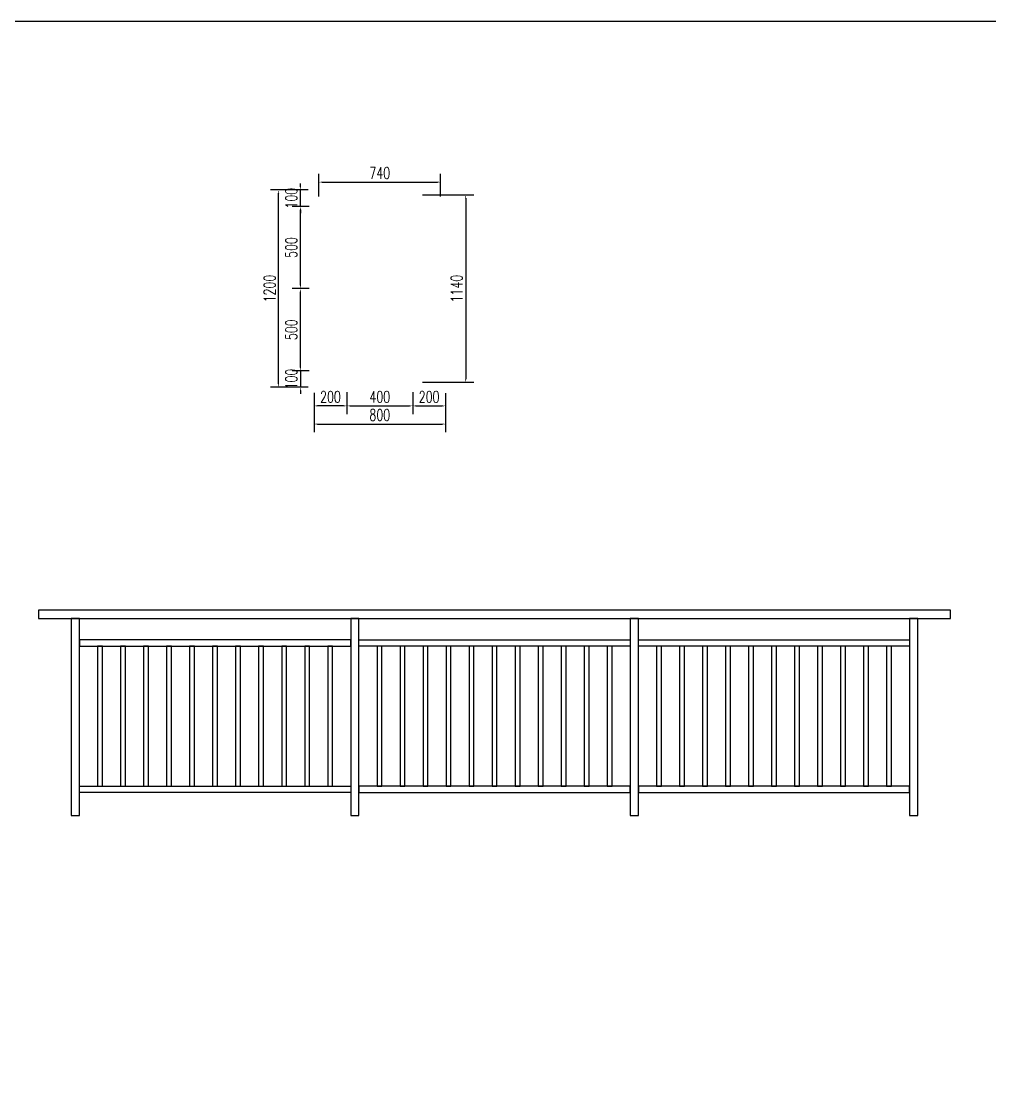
# Model space of a CAD drawing. Extents: x 36536 to 256213, y 18389 to 106449.
# Drawn here: x 235278 to 241171, y 97251 to 103703 of the extents above; entities that cross this region are included whole.
import ezdxf

# ---------------------------------------------------------------- set-up
doc = ezdxf.new("R2010")
doc.units = 0
doc.header["$LTSCALE"] = 1000
doc.header["$MEASUREMENT"] = 0
doc.layers.add('W-PLASTIC_RAILINGS塑木栏杆', color=6, linetype='Continuous')
doc.layers.add('W-STEEL_FRAME钢架', color=3, linetype='Continuous')
doc.styles.add('STANDARD_T3', font='simplex.shx', dxfattribs={"width": 0.7, "bigfont": 'hztxt.shx'})
doc.dimstyles.new('W&&20', dxfattribs={"dimtxt": 70, "dimasz": 20, "dimexe": 50, "dimexo": 60, "dimgap": 20, "dimtad": 1, "dimdec": 0, "dimzin": 0, "dimdsep": 46, "dimtxsty": 'STANDARD_T3', "dimcen": 0.09, "dimclrd": 1, "dimclre": 1, "dimclrt": 7, "dimazin": 2, "dimtfac": 1, "dimtdec": 0, "dimtix": 1, "dimtmove": 2, "dimatfit": 3, "dimfxl": 100, "dimtolj": 1, "dimtzin": 0, "dimarcsym": 0})

# ---------------------------------------------------------------- blocks, each defined once
blk = doc.blocks.new('*U341')
at = {"layer": 'W-PLASTIC_RAILINGS塑木栏杆'}
blk.add_lwpolyline([(-15, -420), (15, -420), (15, 430), (-15, 430)], close=True, dxfattribs=at)
blk = doc.blocks.new('*U336')
at = {"layer": 'W-PLASTIC_RAILINGS塑木栏杆', "color": 0, "linetype": 'ByBlock', "lineweight": -2, "transparency": 16777216}
for p in [(0, 0), (140, 0), (280, 0), (420, 0), (560, 0), (700, 0), (840, 0), (980, 0), (1120, 0), (1260, 0), (1400, 0)]:
    blk.add_blockref('*U341', p, dxfattribs=at)
blk = doc.blocks.new('*U337')
at = {"layer": 'W-PLASTIC_RAILINGS塑木栏杆'}
blk.add_lwpolyline([(-15, -420), (15, -420), (15, 430), (-15, 430)], close=True, dxfattribs=at)
blk = doc.blocks.new('*U338')
at = {"layer": 'W-PLASTIC_RAILINGS塑木栏杆', "color": 0, "linetype": 'ByBlock', "lineweight": -2, "transparency": 16777216}
for p in [(0, 0), (140, 0), (280, 0), (420, 0), (560, 0), (700, 0), (840, 0), (980, 0), (1120, 0), (1260, 0), (1400, 0)]:
    blk.add_blockref('*U337', p, dxfattribs=at)
blk = doc.blocks.new('*U339')
at = {"layer": 'W-PLASTIC_RAILINGS塑木栏杆'}
blk.add_lwpolyline([(-15, -420), (15, -420), (15, 430), (-15, 430)], close=True, dxfattribs=at)
blk = doc.blocks.new('*U340')
at = {"layer": 'W-PLASTIC_RAILINGS塑木栏杆', "color": 0, "linetype": 'ByBlock', "lineweight": -2, "transparency": 16777216}
for p in [(0, 0), (140, 0), (280, 0), (420, 0), (560, 0), (700, 0), (840, 0), (980, 0), (1120, 0), (1260, 0), (1400, 0)]:
    blk.add_blockref('*U339', p, dxfattribs=at)
blk = doc.blocks.new('*D429')
at = {"layer": 'Defpoints', "color": 0, "transparency": 16777216}
for p in [(237260, 101506.5), (237660, 101506.5), (237660, 101362.9)]:
    blk.add_point(p, dxfattribs=at)
at = {"layer": 'W-STEEL_FRAME钢架', "color": 1, "lineweight": -2, "transparency": 16777216}
for p, q in [((237260, 101446.5), (237260, 101312.9)), ((237660, 101446.5), (237660, 101312.9)), ((237280, 101362.9), (237640, 101362.9))]:
    blk.add_line(p, q, dxfattribs=at)
at = {"layer": 'W-STEEL_FRAME钢架', "color": 1, "transparency": 16777216}
for points in [[(237280, 101366.2), (237280, 101359.5), (237260, 101362.9)], [(237640, 101366.2), (237640, 101359.5), (237660, 101362.9)]]:
    blk.add_solid(points, dxfattribs=at)
at = {"layer": 'W-STEEL_FRAME钢架', "color": 7, "transparency": 16777216, "insert": (237460, 101417.9), "char_height": 70, "attachment_point": 5, "style": 'STANDARD_T3'}
blk.add_mtext('\\A1;400', dxfattribs=at)
blk = doc.blocks.new('*D430')
at = {"layer": 'Defpoints', "color": 0, "transparency": 16777216}
for p in [(237060, 101501.5), (237260, 101506.5), (237060, 101362.9)]:
    blk.add_point(p, dxfattribs=at)
at = {"layer": 'W-STEEL_FRAME钢架', "color": 1, "lineweight": -2, "transparency": 16777216}
for p, q in [((237060, 101441.5), (237060, 101312.9)), ((237260, 101446.5), (237260, 101312.9)), ((237240, 101362.9), (237080, 101362.9))]:
    blk.add_line(p, q, dxfattribs=at)
at = {"layer": 'W-STEEL_FRAME钢架', "color": 1, "transparency": 16777216}
for points in [[(237080, 101366.2), (237080, 101359.5), (237060, 101362.9)], [(237240, 101366.2), (237240, 101359.5), (237260, 101362.9)]]:
    blk.add_solid(points, dxfattribs=at)
at = {"layer": 'W-STEEL_FRAME钢架', "color": 7, "transparency": 16777216, "insert": (237160, 101417.9), "char_height": 70, "attachment_point": 5, "style": 'STANDARD_T3'}
blk.add_mtext('\\A1;200', dxfattribs=at)
blk = doc.blocks.new('*D431')
at = {"layer": 'Defpoints', "color": 0, "transparency": 16777216}
for p in [(237660, 101506.5), (237860, 101500.8), (237860, 101362.9)]:
    blk.add_point(p, dxfattribs=at)
at = {"layer": 'W-STEEL_FRAME钢架', "color": 1, "lineweight": -2, "transparency": 16777216}
for p, q in [((237660, 101446.5), (237660, 101312.9)), ((237860, 101440.8), (237860, 101312.9)), ((237680, 101362.9), (237840, 101362.9))]:
    blk.add_line(p, q, dxfattribs=at)
at = {"layer": 'W-STEEL_FRAME钢架', "color": 1, "transparency": 16777216}
for points in [[(237680, 101366.2), (237680, 101359.5), (237660, 101362.9)], [(237840, 101366.2), (237840, 101359.5), (237860, 101362.9)]]:
    blk.add_solid(points, dxfattribs=at)
at = {"layer": 'W-STEEL_FRAME钢架', "color": 7, "transparency": 16777216, "insert": (237760, 101417.9), "char_height": 70, "attachment_point": 5, "style": 'STANDARD_T3'}
blk.add_mtext('\\A1;200', dxfattribs=at)
blk = doc.blocks.new('*D432')
at = {"layer": 'Defpoints', "color": 0, "transparency": 16777216}
for p in [(237060, 101501.5), (237860, 101500.8), (237860, 101252.5)]:
    blk.add_point(p, dxfattribs=at)
at = {"layer": 'W-STEEL_FRAME钢架', "color": 1, "lineweight": -2, "transparency": 16777216}
for p, q in [((237060, 101441.5), (237060, 101202.5)), ((237860, 101440.8), (237860, 101202.5)), ((237080, 101252.5), (237840, 101252.5))]:
    blk.add_line(p, q, dxfattribs=at)
at = {"layer": 'W-STEEL_FRAME钢架', "color": 1, "transparency": 16777216}
for points in [[(237080, 101255.8), (237080, 101249.1), (237060, 101252.5)], [(237840, 101255.8), (237840, 101249.1), (237860, 101252.5)]]:
    blk.add_solid(points, dxfattribs=at)
at = {"layer": 'W-STEEL_FRAME钢架', "color": 7, "transparency": 16777216, "insert": (237460, 101307.5), "char_height": 70, "attachment_point": 5, "style": 'STANDARD_T3'}
blk.add_mtext('\\A1;800', dxfattribs=at)
blk = doc.blocks.new('*D433')
at = {"layer": 'Defpoints', "color": 0, "transparency": 16777216}
for p in [(236976.7, 102076.5), (237090, 102076.5), (237090, 101576.5)]:
    blk.add_point(p, dxfattribs=at)
at = {"layer": 'W-STEEL_FRAME钢架', "color": 1, "lineweight": -2, "transparency": 16777216}
for p, q in [((237030, 102076.5), (236926.7, 102076.5)), ((236976.7, 101596.5), (236976.7, 102056.5)), ((237030, 101576.5), (236926.7, 101576.5))]:
    blk.add_line(p, q, dxfattribs=at)
at = {"layer": 'W-STEEL_FRAME钢架', "color": 1, "transparency": 16777216}
for points in [[(236973.4, 102056.5), (236980.1, 102056.5), (236976.7, 102076.5)], [(236973.4, 101596.5), (236980.1, 101596.5), (236976.7, 101576.5)]]:
    blk.add_solid(points, dxfattribs=at)
at = {"layer": 'W-STEEL_FRAME钢架', "color": 7, "transparency": 16777216, "insert": (236921.7, 101826.5), "char_height": 70, "attachment_point": 5, "rotation": 90, "style": 'STANDARD_T3'}
blk.add_mtext('\\A1;500', dxfattribs=at)
blk = doc.blocks.new('*D434')
at = {"layer": 'Defpoints', "color": 0, "transparency": 16777216}
for p in [(236976.7, 102576.5), (237090, 102576.5), (237090, 102076.5)]:
    blk.add_point(p, dxfattribs=at)
at = {"layer": 'W-STEEL_FRAME钢架', "color": 1, "lineweight": -2, "transparency": 16777216}
for p, q in [((237030, 102576.5), (236926.7, 102576.5)), ((236976.7, 102096.5), (236976.7, 102556.5)), ((237030, 102076.5), (236926.7, 102076.5))]:
    blk.add_line(p, q, dxfattribs=at)
at = {"layer": 'W-STEEL_FRAME钢架', "color": 1, "transparency": 16777216}
for points in [[(236973.4, 102556.5), (236980.1, 102556.5), (236976.7, 102576.5)], [(236973.4, 102096.5), (236980.1, 102096.5), (236976.7, 102076.5)]]:
    blk.add_solid(points, dxfattribs=at)
at = {"layer": 'W-STEEL_FRAME钢架', "color": 7, "transparency": 16777216, "insert": (236921.7, 102326.5), "char_height": 70, "attachment_point": 5, "rotation": 90, "style": 'STANDARD_T3'}
blk.add_mtext('\\A1;500', dxfattribs=at)
blk = doc.blocks.new('*D435')
at = {"layer": 'Defpoints', "color": 0, "transparency": 16777216}
for p in [(236976.7, 102676.5), (237085, 102676.5), (237090, 102576.5)]:
    blk.add_point(p, dxfattribs=at)
at = {"layer": 'W-STEEL_FRAME钢架', "color": 1, "lineweight": -2, "transparency": 16777216}
for p, q in [((237025, 102676.5), (236926.7, 102676.5)), ((236976.7, 102696.5), (236976.7, 102716.5)), ((236976.7, 102576.5), (236976.7, 102676.5)), ((237030, 102576.5), (236926.7, 102576.5)), ((236976.7, 102556.5), (236976.7, 102536.5))]:
    blk.add_line(p, q, dxfattribs=at)
at = {"layer": 'W-STEEL_FRAME钢架', "color": 1, "transparency": 16777216}
for points in [[(236973.4, 102696.5), (236980.1, 102696.5), (236976.7, 102676.5)], [(236973.4, 102556.5), (236980.1, 102556.5), (236976.7, 102576.5)]]:
    blk.add_solid(points, dxfattribs=at)
at = {"layer": 'W-STEEL_FRAME钢架', "color": 7, "transparency": 16777216, "insert": (236921.7, 102626.5), "char_height": 70, "attachment_point": 5, "rotation": 90, "style": 'STANDARD_T3'}
blk.add_mtext('\\A1;100', dxfattribs=at)
blk = doc.blocks.new('*D436')
at = {"layer": 'Defpoints', "color": 0, "transparency": 16777216}
for p in [(237090, 101576.5), (236976.7, 101476.6), (237083.4, 101476.6)]:
    blk.add_point(p, dxfattribs=at)
at = {"layer": 'W-STEEL_FRAME钢架', "color": 1, "lineweight": -2, "transparency": 16777216}
for p, q in [((237030, 101576.5), (236926.7, 101576.5)), ((236976.7, 101596.5), (236976.7, 101616.5)), ((236976.7, 101576.5), (236976.7, 101476.6)), ((237023.4, 101476.6), (236926.7, 101476.6)), ((236976.7, 101456.6), (236976.7, 101436.6))]:
    blk.add_line(p, q, dxfattribs=at)
at = {"layer": 'W-STEEL_FRAME钢架', "color": 1, "transparency": 16777216}
for points in [[(236973.4, 101596.5), (236980.1, 101596.5), (236976.7, 101576.5)], [(236973.4, 101456.6), (236980.1, 101456.6), (236976.7, 101476.6)]]:
    blk.add_solid(points, dxfattribs=at)
at = {"layer": 'W-STEEL_FRAME钢架', "color": 7, "transparency": 16777216, "insert": (236921.7, 101526.6), "char_height": 70, "attachment_point": 5, "rotation": 90, "style": 'STANDARD_T3'}
blk.add_mtext('\\A1;100', dxfattribs=at)
blk = doc.blocks.new('*D437')
at = {"layer": 'Defpoints', "color": 0, "transparency": 16777216}
for p in [(236844.6, 102676.5), (237085, 102676.5), (237083.4, 101476.6)]:
    blk.add_point(p, dxfattribs=at)
at = {"layer": 'W-STEEL_FRAME钢架', "color": 1, "lineweight": -2, "transparency": 16777216}
for p, q in [((237025, 102676.5), (236794.6, 102676.5)), ((236844.6, 101496.6), (236844.6, 102656.5)), ((237023.4, 101476.6), (236794.6, 101476.6))]:
    blk.add_line(p, q, dxfattribs=at)
at = {"layer": 'W-STEEL_FRAME钢架', "color": 1, "transparency": 16777216}
for points in [[(236841.2, 102656.5), (236847.9, 102656.5), (236844.6, 102676.5)], [(236841.2, 101496.6), (236847.9, 101496.6), (236844.6, 101476.6)]]:
    blk.add_solid(points, dxfattribs=at)
at = {"layer": 'W-STEEL_FRAME钢架', "color": 7, "transparency": 16777216, "insert": (236789.6, 102076.6), "char_height": 70, "attachment_point": 5, "rotation": 90, "style": 'STANDARD_T3'}
blk.add_mtext('\\A1;1200', dxfattribs=at)
blk = doc.blocks.new('*D438')
at = {"layer": 'Defpoints', "color": 0, "transparency": 16777216}
for p in [(237830, 102724.4), (237090, 102576.5), (237830, 102576.5)]:
    blk.add_point(p, dxfattribs=at)
at = {"layer": 'W-STEEL_FRAME钢架', "color": 1, "lineweight": -2, "transparency": 16777216}
for p, q in [((237090, 102636.5), (237090, 102774.4)), ((237830, 102636.5), (237830, 102774.4)), ((237110, 102724.4), (237810, 102724.4))]:
    blk.add_line(p, q, dxfattribs=at)
at = {"layer": 'W-STEEL_FRAME钢架', "color": 1, "transparency": 16777216}
for points in [[(237110, 102727.7), (237110, 102721), (237090, 102724.4)], [(237810, 102727.7), (237810, 102721), (237830, 102724.4)]]:
    blk.add_solid(points, dxfattribs=at)
at = {"layer": 'W-STEEL_FRAME钢架', "color": 7, "transparency": 16777216, "insert": (237460, 102779.4), "char_height": 70, "attachment_point": 5, "style": 'STANDARD_T3'}
blk.add_mtext('\\A1;740', dxfattribs=at)
blk = doc.blocks.new('*D439')
at = {"layer": 'Defpoints', "color": 0, "transparency": 16777216}
for p in [(237660, 102646.5), (237660, 101506.5), (237982.4, 101506.5)]:
    blk.add_point(p, dxfattribs=at)
at = {"layer": 'W-STEEL_FRAME钢架', "color": 1, "lineweight": -2, "transparency": 16777216}
for p, q in [((237720, 102646.5), (238032.4, 102646.5)), ((237982.4, 102626.5), (237982.4, 101526.5)), ((237720, 101506.5), (238032.4, 101506.5))]:
    blk.add_line(p, q, dxfattribs=at)
at = {"layer": 'W-STEEL_FRAME钢架', "color": 1, "transparency": 16777216}
for points in [[(237979, 102626.5), (237985.7, 102626.5), (237982.4, 102646.5)], [(237979, 101526.5), (237985.7, 101526.5), (237982.4, 101506.5)]]:
    blk.add_solid(points, dxfattribs=at)
at = {"layer": 'W-STEEL_FRAME钢架', "color": 7, "transparency": 16777216, "insert": (237927.4, 102076.5), "char_height": 70, "attachment_point": 5, "rotation": 90, "style": 'STANDARD_T3'}
blk.add_mtext('\\A1;1140', dxfattribs=at)

msp = doc.modelspace()

# ---------------------------------------------------------------- linework, layer by layer
msp.add_lwpolyline([(211646.243, 103703.395), (244784.33, 103703.395), (244784.33, 69667.453), (211646.243, 69667.453)], close=True)
at = {"layer": 'W-PLASTIC_RAILINGS塑木栏杆'}
for points in [[(235382.918, 100070.243), (240932.918, 100070.243), (240932.918, 100120.243), (235382.918, 100120.243)], [(235582.918, 98870.243), (235632.918, 98870.243), (235632.918, 100070.243), (235582.918, 100070.243)], [(237282.918, 98870.243), (237332.918, 98870.243), (237332.918, 100070.243), (237282.918, 100070.243)], [(238982.918, 98870.243), (239032.918, 98870.243), (239032.918, 100070.243), (238982.918, 100070.243)], [(240682.918, 98870.243), (240732.918, 98870.243), (240732.918, 100070.243), (240682.918, 100070.243)], [(235632.918, 99900.243), (237282.918, 99900.243), (237282.918, 99940.243), (235632.918, 99940.243)], [(238982.918, 99900.243), (237332.918, 99900.243), (237332.918, 99940.243), (238982.918, 99940.243)], [(240682.918, 99900.243), (239032.918, 99900.243), (239032.918, 99940.243), (240682.918, 99940.243)], [(235632.918, 99050.243), (237282.918, 99050.243), (237282.918, 99010.243), (235632.918, 99010.243)], [(238982.918, 99050.243), (237332.918, 99050.243), (237332.918, 99010.243), (238982.918, 99010.243)], [(240682.918, 99050.243), (239032.918, 99050.243), (239032.918, 99010.243), (240682.918, 99010.243)]]:
    msp.add_lwpolyline(points, close=True, dxfattribs=at)

# ---------------------------------------------------------------- block references
for name, p in [('*U336', (235757.918, 99470.243)), ('*U338', (237457.918, 99470.243)), ('*U340', (239157.918, 99470.243))]:
    msp.add_blockref(name, p, dxfattribs=at)

# ---------------------------------------------------------------- dimensions: what is measured, and where the dimension line sits
at = {"layer": 'W-STEEL_FRAME钢架'}
for base, p1, p2, picture, middle in [((237830.041, 102724.37), (237090.041, 102576.549), (237830.041, 102576.549), '*D438', (237460.041, 102779.37)), ((237060.041, 101362.876), (237260.041, 101506.549), (237060.041, 101501.549), '*D430', (237160.041, 101417.876)), ((237860.031, 101252.475), (237060.041, 101501.549), (237860.031, 101500.835), '*D432', (237460.036, 101307.475)), ((237660.041, 101362.876), (237260.041, 101506.549), (237660.041, 101506.549), '*D429', (237460.041, 101417.876)), ((237860.031, 101362.876), (237660.041, 101506.549), (237860.031, 101500.835), '*D431', (237760.036, 101417.876))]:
    dim = msp.add_linear_dim(base=base, p1=p1, p2=p2, dimstyle='W&&20', dxfattribs=at)
    dim.commit()
    dim.dimension.update_dxf_attribs({"geometry": picture, "text_midpoint": middle})
for base, p1, p2, picture, middle in [((236844.559, 102676.549), (237083.378, 101476.604), (237085.041, 102676.549), '*D437', (236789.559, 102076.577)), ((236976.745, 102676.549), (237090.041, 102576.549), (237085.041, 102676.549), '*D435', (236921.745, 102626.549)), ((237982.359, 101506.549), (237660.041, 102646.549), (237660.041, 101506.549), '*D439', (237927.359, 102076.549)), ((236976.745, 102576.549), (237090.041, 102076.549), (237090.041, 102576.549), '*D434', (236921.745, 102326.549)), ((236976.745, 102076.549), (237090.041, 101576.549), (237090.041, 102076.549), '*D433', (236921.745, 101826.549)), ((236976.745, 101476.604), (237090.041, 101576.549), (237083.378, 101476.604), '*D436', (236921.745, 101526.577))]:
    dim = msp.add_linear_dim(base=base, p1=p1, p2=p2, angle=90, dimstyle='W&&20', dxfattribs=at)
    dim.commit()
    dim.dimension.update_dxf_attribs({"geometry": picture, "text_midpoint": middle})

doc.saveas('drawing.dxf')
